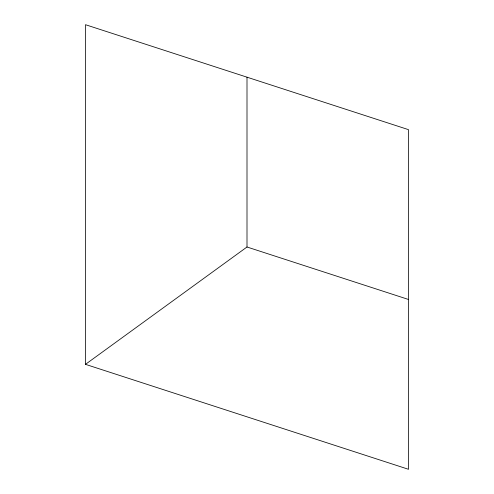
<?xml version="1.0" encoding="UTF-8"?>
<svg xmlns="http://www.w3.org/2000/svg" width="494" height="494" viewBox="0 0 494 494"><rect width="100%" height="100%" fill="white"/><g stroke="black" fill="none" stroke-linecap="round" stroke-linejoin="round"><path stroke-width="0.74" d="M85.487 364.344L85.487 24.7L408.513 129.656L408.513 469.3L85.487 364.344L247 247L408.513 299.475M247 247L247 77.175"/></g></svg>
